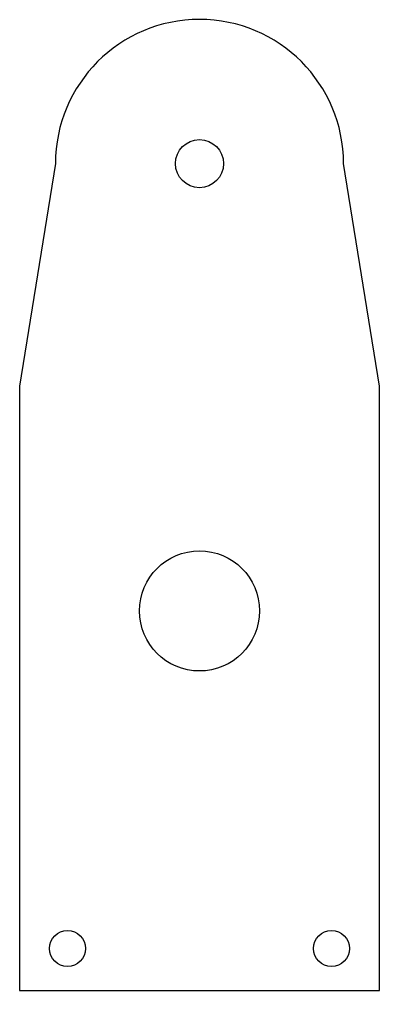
# Model space of a CAD drawing. Header units: millimetres. Extents: x -17.6 to 12.4, y -29.6 to 51.2.
import ezdxf

# ---------------------------------------------------------------- set-up
doc = ezdxf.new("R2010")
doc.units = ezdxf.units.MM

msp = doc.modelspace()

# ---------------------------------------------------------------- linework, layer by layer
at = {"color": 176, "linetype": 'Continuous', "lineweight": 25}
for p, q in [((-14.625, 39.183), (-17.625, 20.683)), ((12.375, 20.683), (9.375, 39.183)), ((-17.625, 20.683), (-17.625, -29.617)), ((12.375, -29.617), (12.375, 20.683)), ((-17.625, -29.617), (12.375, -29.617))]:
    msp.add_line(p, q, dxfattribs=at)
for centre, radius in [((-2.625, 39.183), 2), ((-2.625, 1.973), 5), ((-13.625, -26.117), 1.5), ((8.375, -26.117), 1.5)]:
    msp.add_circle(centre, radius, dxfattribs=at)
msp.add_arc((-2.625, 39.183), 12, 0, 180, dxfattribs=at)

doc.saveas('drawing.dxf')
